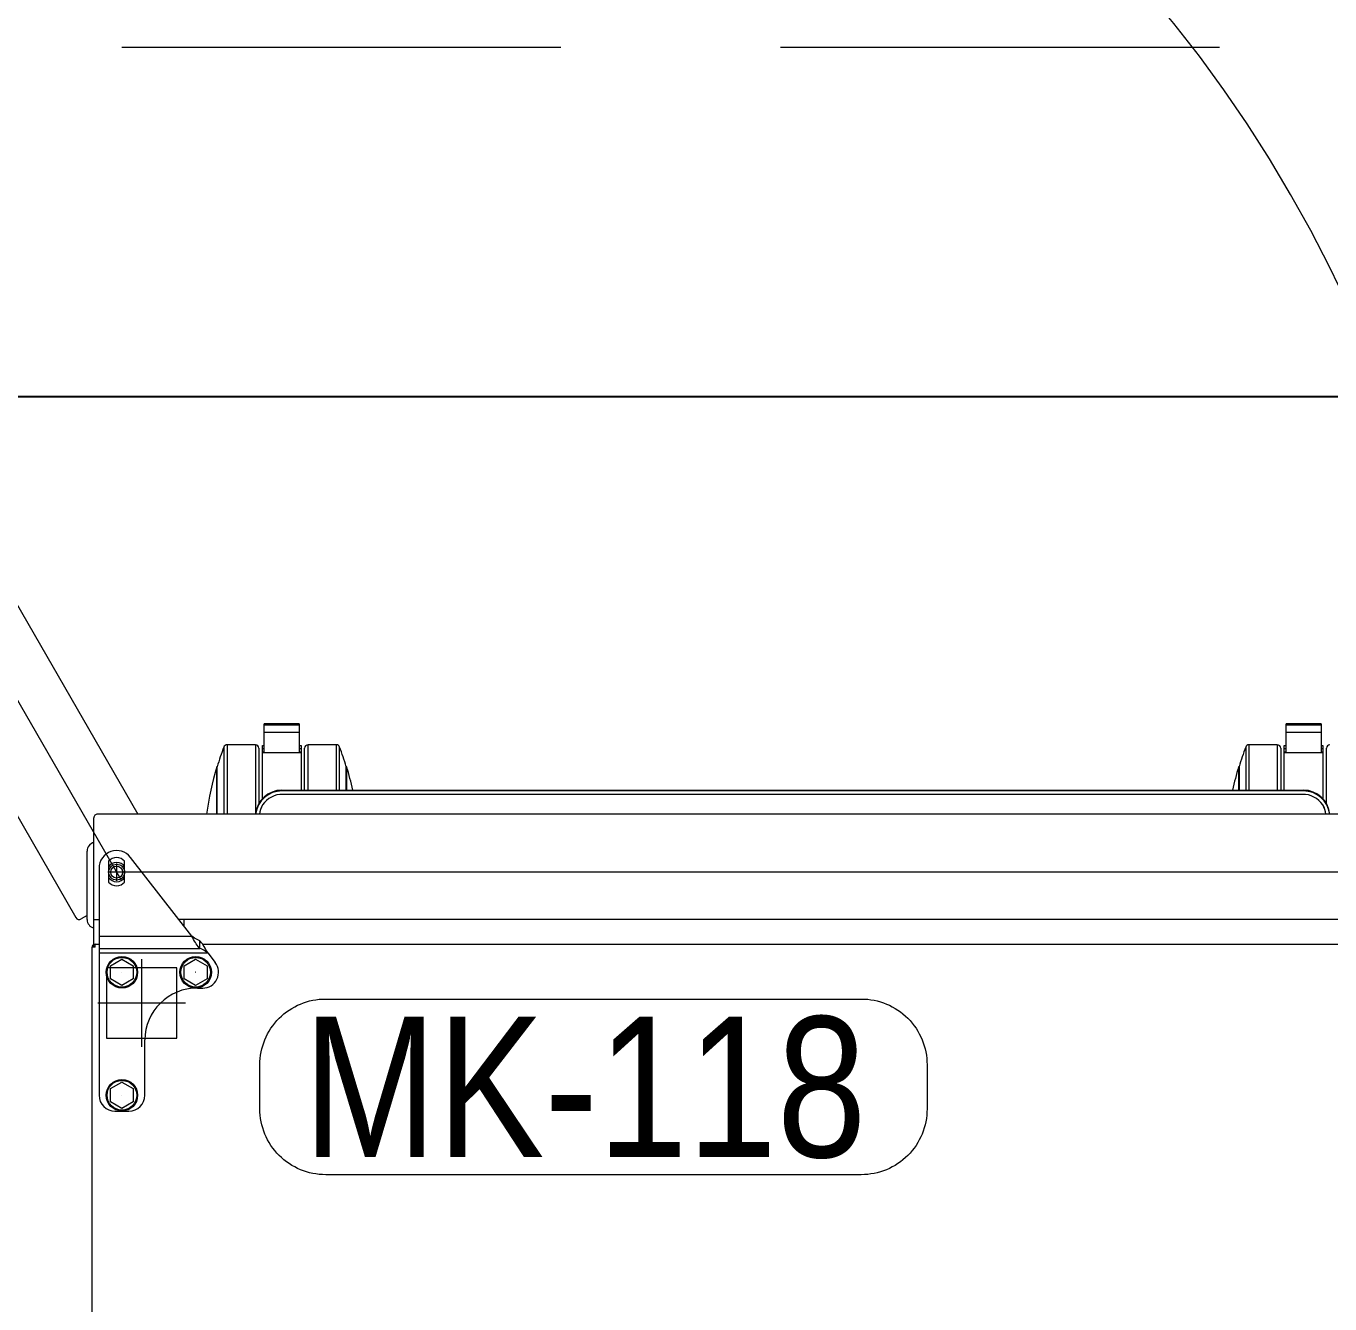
# Model space of a CAD drawing. Extents: x -5598 to 26293, y -3808 to 13850.
# Drawn here: x -863 to -788.7, y 2288.5 to 2361.2 of the extents above; entities that cross this region are included whole.
import ezdxf
from ezdxf.enums import TextEntityAlignment as Align

# ---------------------------------------------------------------- set-up
doc = ezdxf.new("R2010")
doc.units = 0
doc.header["$LTSCALE"] = 100
doc.header["$MEASUREMENT"] = 0
for name, pattern in [('CENTER', [2, 1.25, -0.25, 0.25, -0.25]), ('DASHED', [0.75, 0.5, -0.25]), ('HIDDEN', [0.375, 0.25, -0.125])]:
    doc.linetypes.add(name, pattern=pattern)
for name, color, linetype, lineweight in [('AD', 5, 'Continuous', 9), ('AK', 7, 'Continuous', 15), ('AP', 6, 'Continuous', 15)]:
    doc.layers.add(name, color=color, linetype=linetype, lineweight=lineweight)
doc.layers.add('MAKPA GAZ', color=7, linetype='Continuous', lineweight=30, true_color=0x046a38)
doc.layers.add('MAKPA GIDER OLC', color=7, linetype='Continuous', lineweight=30, true_color=0xcf6a1e)
doc.layers.add('OLCU DIS', color=7, linetype='Continuous')
doc.styles.add('MAKPA TESISAT', font='arial.ttf', dxfattribs={"height": 10})
doc.styles.add('olcu', font='romans.shx', dxfattribs={"width": 0.5})
doc.styles.add('POZ TEXT', font='ARIALN.TTF', dxfattribs={"height": 8})
doc.dimstyles.new('1-200', dxfattribs={"dimtxt": 40, "dimasz": 2, "dimexe": 0, "dimexo": 0, "dimgap": 10, "dimtad": 1, "dimdec": 4, "dimrnd": 0.1, "dimzin": 9, "dimdsep": 46, "dimtxsty": 'olcu', "dimblk1": 'SOL', "dimblk2": 'SAG', "dimsah": 1, "dimcen": 0, "dimse1": 1, "dimse2": 1, "dimclre": 13, "dimadec": 0, "dimazin": 0, "dimtfac": 1, "dimtdec": 4, "dimtix": 1, "dimtmove": 2, "dimatfit": 2, "dimldrblk": 'SOL', "dimfxl": 0, "dimtolj": 1, "dimarcsym": 0})
doc.dimstyles.new('MAKPA TESISAT DIM', dxfattribs={"dimscale": 0.7, "dimtxt": 12, "dimasz": 6, "dimexe": 4, "dimexo": 0, "dimgap": 8, "dimtad": 2, "dimtih": 1, "dimtoh": 1, "dimdec": 0, "dimrnd": 5, "dimzin": 0, "dimdsep": 46, "dimtxsty": 'MAKPA TESISAT', "dimblk1": 'OBLIQUE', "dimblk2": 'OBLIQUE', "dimsah": 1, "dimcen": 0, "dimdle": 3, "dimclrd": 256, "dimclre": 256, "dimclrt": 256, "dimadec": 0, "dimazin": 0, "dimtfac": 1, "dimtdec": 0, "dimtix": 1, "dimtofl": 0, "dimtmove": 2, "dimatfit": 3, "dimldrblk": 'OBLIQUE', "dimfxl": 0, "dimtvp": 7, "dimtolj": 1, "dimtzin": 0, "dimarcsym": 0})

# ---------------------------------------------------------------- blocks, each defined once
blk = doc.blocks.new('SOL')
at = {"color": 0}
for p, q in [((0, 30), (0, -6.962)), ((7.582, 0), (-6.967, 0))]:
    blk.add_line(p, q, dxfattribs=at)
blk.add_circle((0, 0), 3, dxfattribs=at)
blk = doc.blocks.new('SAG')
at = {"color": 0}
for p, q in [((0, -30), (0, 6.962)), ((7.582, 0), (-6.967, 0))]:
    blk.add_line(p, q, dxfattribs=at)
blk.add_circle((0, 0), 3, dxfattribs=at)
blk = doc.blocks.new('*D332')
at = {"layer": 'OLCU DIS', "color": 0, "lineweight": -2, "transparency": 16777216}
blk.add_line((21268, -935), (-2968, -935), dxfattribs=at)
at = {"layer": 'OLCU DIS', "color": 0, "lineweight": -2, "transparency": 16777216, "xscale": 2, "yscale": 2, "zscale": 2, "rotation": 180}
blk.add_blockref('SAG', (-2970, -935), dxfattribs=at)
at = {"layer": 'OLCU DIS', "color": 0, "lineweight": -2, "transparency": 16777216, "xscale": 2, "yscale": 2, "zscale": 2}
blk.add_blockref('SOL', (21270, -935), dxfattribs=at)
at = {"layer": 'OLCU DIS', "color": 0, "transparency": 16777216, "insert": (9295.638, -905), "char_height": 40, "attachment_point": 5, "style": 'olcu'}
blk.add_mtext('\\A1;24240', dxfattribs=at)
blk = doc.blocks.new('202')
at = {"layer": 'AD', "linetype": 'Continuous'}
for p, q in [((106.05, -88.225), (106.7, -87.849)), ((106.05, -88.975), (106.05, -88.225)), ((107.1, -87.7), (106.3, -87.7)), ((106.7, -87.849), (107.35, -88.225)), ((107.35, -88.225), (107.35, -88.975)), ((105.4, -88.6), (105.4, -91.75)), ((106.7, -89.351), (106.05, -88.975)), ((107.35, -88.975), (106.7, -89.351)), ((108, -101.525), (108, -88.6)), ((101.85, -95.225), (102.5, -94.849)), ((102.4, -94.7), (102.1, -94.7)), ((102.5, -94.849), (103.15, -95.225)), ((106.05, -95.225), (106.7, -94.849)), ((106.7, -94.849), (107.35, -95.225)), ((101.85, -95.975), (101.85, -95.225)), ((103.15, -95.225), (103.15, -95.975)), ((106.05, -95.975), (106.05, -95.225)), ((107.35, -95.225), (107.35, -95.975)), ((101.816, -96.7), (101.39, -96.153)), ((102.5, -96.351), (101.85, -95.975)), ((103.15, -95.975), (102.5, -96.351)), ((106.7, -96.351), (106.05, -95.975)), ((107.35, -95.975), (106.7, -96.351)), ((101.816, -96.7), (101.891, -96.752)), ((101.816, -96.7), (101.866, -96.793)), ((108, -96.7), (101.816, -96.7)), ((101.866, -96.793), (101.916, -96.885)), ((101.891, -96.752), (101.966, -96.803)), ((101.916, -96.885), (101.966, -96.974)), ((101.966, -96.803), (102.041, -96.85)), ((101.966, -96.974), (102.016, -97.059)), ((102.016, -97.059), (102.066, -97.14)), ((102.041, -96.85), (102.116, -96.893)), ((102.066, -97.14), (102.116, -97.214)), ((102.116, -96.893), (102.19, -96.93)), ((102.116, -97.214), (102.165, -97.282)), ((102.19, -96.93), (102.265, -96.96)), ((102.265, -96.96), (102.315, -97.011)), ((102.265, -96.96), (102.265, -97.393)), ((108, -96.96), (102.265, -96.96)), ((102.315, -97.011), (102.365, -97.071)), ((102.365, -97.071), (102.415, -97.138)), ((102.415, -97.138), (102.465, -97.213)), ((102.465, -97.213), (102.515, -97.294)), ((108.3, -97.181), (108.3, -104.384)), ((102.165, -97.282), (102.215, -97.342)), ((102.215, -97.342), (102.265, -97.393)), ((102.265, -97.393), (102.34, -97.423)), ((102.34, -97.423), (102.415, -97.46)), ((102.415, -97.46), (102.49, -97.503)), ((102.49, -97.503), (102.564, -97.55)), ((102.515, -97.294), (102.564, -97.379)), ((102.564, -97.379), (102.614, -97.468)), ((102.564, -97.55), (102.639, -97.601)), ((102.614, -97.468), (102.664, -97.56)), ((102.639, -97.601), (102.714, -97.653)), ((102.664, -97.56), (102.714, -97.653)), ((102.714, -97.653), (106.211, -102.14)), ((108, -97.653), (102.714, -97.653)), ((30.275, -98.6), (103.452, -98.6)), ((103.175, -98.6), (103.175, -98.244)), ((108.3, -98.6), (108, -98.6)), ((108.68, -98.6), (108.68, -102.5)), ((108.68, -98.829), (109.021, -98.632)), ((148.2, -166.06), (109.316, -98.711)), ((106.545, -100.734), (106.545, -101.916)), ((107.455, -101.916), (107.455, -100.734)), ((30.316, -104.6), (108.084, -104.6)), ((99.1, -108.55), (99.1, -104.6)), ((100.712, -108.55), (100.712, -104.6)), ((100.899, -108.42), (100.899, -104.6)), ((101.273, -104.6), (101.273, -107.3)), ((101.303, -104.6), (101.303, -107.3)), ((143.024, -169.096), (105.788, -104.6)), ((108.09, -104.599), (108.084, -104.6)), ((38.1, -105.2), (38.1, -108.35)), ((38.315, -105.129), (38.224, -104.95)), ((38.326, -105.145), (38.315, -105.129)), ((98.674, -105.145), (98.685, -105.129)), ((98.685, -105.129), (98.776, -104.95)), ((98.9, -108.35), (98.9, -105.2)), ((38.3, -108.516), (38.3, -105.474)), ((97.587, -105.965), (39.413, -105.965)), ((39.425, -105.923), (97.575, -105.923)), ((39.461, -105.724), (97.539, -105.724)), ((40.5, -105.965), (40.5, -108.516)), ((40.7, -108.35), (40.7, -105.965)), ((40.9, -108.55), (40.9, -105.965)), ((95.8, -105.964), (41.2, -105.964)), ((42.512, -108.55), (42.512, -105.965)), ((42.699, -108.42), (42.699, -105.965)), ((43.073, -107.3), (43.073, -105.965)), ((43.103, -107.3), (43.103, -105.965)), ((93.897, -105.965), (93.897, -107.3)), ((93.927, -105.965), (93.927, -107.3)), ((94.301, -105.965), (94.301, -108.42)), ((94.488, -105.965), (94.488, -108.55)), ((96.1, -105.965), (96.1, -108.55)), ((96.3, -105.965), (96.3, -108.35)), ((96.5, -108.516), (96.5, -105.965)), ((98.7, -105.474), (98.7, -108.516)), ((43.073, -107.3), (43.103, -107.3)), ((93.897, -107.3), (93.927, -107.3)), ((101.273, -107.3), (101.303, -107.3)), ((38.3, -108.088), (40.5, -108.088)), ((38.3, -108.121), (38.4, -108.121)), ((38.3, -108.324), (38.4, -108.324)), ((38.4, -109.738), (38.4, -108.121)), ((40.4, -108.121), (40.4, -109.738)), ((40.4, -108.121), (40.5, -108.121)), ((40.4, -108.324), (40.5, -108.324)), ((96.5, -108.088), (98.7, -108.088)), ((96.5, -108.121), (96.6, -108.121)), ((96.5, -108.324), (96.6, -108.324)), ((96.6, -109.738), (96.6, -108.121)), ((98.6, -108.121), (98.6, -109.738)), ((98.6, -108.121), (98.7, -108.121)), ((98.6, -108.324), (98.7, -108.324)), ((38.4, -108.516), (38.3, -108.516)), ((40.5, -108.516), (40.4, -108.516)), ((40.9, -108.55), (42.512, -108.55)), ((94.488, -108.55), (96.1, -108.55)), ((96.6, -108.516), (96.5, -108.516)), ((98.7, -108.516), (98.6, -108.516)), ((99.1, -108.55), (100.712, -108.55)), ((38.4, -109.249), (40.4, -109.249)), ((38.4, -109.657), (40.4, -109.657)), ((38.4, -109.67), (40.4, -109.67)), ((38.4, -109.738), (40.4, -109.738)), ((96.6, -109.249), (98.6, -109.249)), ((96.6, -109.657), (98.6, -109.657)), ((96.6, -109.67), (98.6, -109.67)), ((96.6, -109.738), (98.6, -109.738))]:
    blk.add_line(p, q, dxfattribs=at)
at = {"layer": 'AD', "linetype": 'DASHED'}
for p, q in [((103.57, -91.85), (103.57, -95.85)), ((107.57, -91.85), (103.57, -91.85)), ((107.57, -95.85), (107.57, -91.85)), ((103.57, -95.85), (107.57, -95.85))]:
    blk.add_line(p, q, dxfattribs=at)
at = {"layer": 'AD', "linetype": 'CENTER'}
for p, q in [((105.57, -91.35), (105.57, -96.35)), ((103.07, -93.85), (108.07, -93.85)), ((145.45, -167.897), (106.752, -100.871)), ((107, -101.795), (107, -100.805)), ((30.1, -101.3), (107.495, -101.3))]:
    blk.add_line(p, q, dxfattribs=at)
at = {"layer": 'AD', "linetype": 'Continuous'}
for centre, radius in [((106.7, -88.6), 0.895), ((106.7, -88.6), 0.843), ((106.7, -88.6), 0.001), ((102.5, -95.6), 0.895), ((102.5, -95.6), 0.843), ((106.7, -95.6), 0.895), ((106.7, -95.6), 0.843), ((102.5, -95.6), 0.001), ((106.7, -95.6), 0.001), ((107, -101.3), 0.45), ((107, -101.3), 0.34)]:
    blk.add_circle(centre, radius, dxfattribs=at)
for centre, radius, start, end in [((106.3, -88.6), 0.9, 90, 180), ((107.1, -88.6), 0.9, 0, 90), ((102.425, -91.725), 2.975, 269.51853, 359.51853), ((102.1, -95.6), 0.9, 90, 217.93252), ((108.18, -98.6), 0.5, 0, 76.11346), ((109.129, -98.819), 0.216, 30, 120), ((107, -101.3), 0.55, 33.94353, 146.05561), ((107, -101.125), 0.6, 40.68251, 139.31749), ((107, -101.525), 1, 217.93252, 0), ((107, -101.3), 0.55, 213.94353, 326.05561), ((107, -101.525), 0.6, 220.68251, 319.31749), ((108.18, -102.5), 0.5, 283.88654, 0), ((39.409, -104.454), 1.51, 185.20743, 270.15949), ((39.422, -104.4), 1.522, 187.53346, 270.11412), ((39.526, -104.428), 1.399, 187.05062, 210.05737), ((97.578, -104.4), 1.522, 269.88588, 352.46654), ((97.591, -104.454), 1.51, 269.84051, 354.79257), ((97.474, -104.428), 1.399, 329.94263, 352.94938), ((84.471, -102.3), 17.559, 343.45555, 352.47324), ((108.084, -104.384), 0.216, 270, 0), ((39.422, -104.396), 1.329, 213.51047, 271.65015), ((97.578, -104.396), 1.329, 268.34985, 326.48953), ((26.271, -102.3), 17.559, 343.45555, 347.95233), ((110.729, -102.3), 17.559, 192.04767, 196.54445), ((26.241, -102.3), 17.559, 339.60266, 343.45555), ((110.759, -102.3), 17.559, 196.54445, 200.39734), ((84.441, -102.3), 17.559, 339.60266, 343.45555), ((37.9, -108.35), 0.2, 270, 0), ((40.9, -108.35), 0.2, 180, 270), ((96.1, -108.35), 0.2, 270, 0), ((99.1, -108.35), 0.2, 180, 270), ((42.512, -108.35), 0.2, 270, 339.60266), ((94.488, -108.35), 0.2, 200.39734, 270), ((100.712, -108.35), 0.2, 270, 339.60266)]:
    blk.add_arc(centre, radius, start, end, dxfattribs=at)
at = {"layer": 'AD', "linetype": 'CENTER'}
blk.add_arc((107, -101.3), 77.191, 186.97592, 300, dxfattribs=at)
at = {"layer": 'AK', "linetype": 'Continuous'}
for p, q in [((108.4, -5.18), (108.4, -97.02)), ((102.106, -97.2), (0.18, -97.2)), ((108.22, -97.2), (108, -97.2)), ((108.22, -97.02), (108.22, -97.2)), ((108.22, -97.02), (108.4, -97.02))]:
    blk.add_line(p, q, dxfattribs=at)
for centre, radius, start, end in [((108.22, -97.02), 0.18, 270, 0), ((108.12, -96.92), 0.18, 303.77596, 326.22404), ((108.22, -97.02), 0.1, 270, 0)]:
    blk.add_arc(centre, radius, start, end, dxfattribs=at)
blk = doc.blocks.new('POZ_X')
at = {"layer": 'AP'}
blk.add_lwpolyline([(12.75, 10), (-17.75, 10, 0.414214), (-21.5, 6.25), (-21.5, 3.75, 0.414214), (-17.75, 0), (12.75, 0, 0.414214), (16.5, 3.75), (16.5, 6.25, 0.414214)], format="xyb", close=True, dxfattribs=at)
at = {"layer": 'AP', "style": 'POZ TEXT'}
blk.add_attdef('POZ_NO', text='', height=8, dxfattribs=at).set_placement((-3, 5), align=Align.MIDDLE_CENTER)
at = {"layer": 'AP', "style": 'POZ TEXT', "flags": 1}
blk.add_attdef('URUN_ADI', text='', height=7, dxfattribs=at).set_placement((-3, -4.341), align=Align.MIDDLE_CENTER)
blk = doc.blocks.new('_OBLIQUE')
at = {"color": 0, "linetype": 'ByBlock', "lineweight": -2}
blk.add_line((-0.5, -0.5), (0.5, 0.5), dxfattribs=at)
blk = doc.blocks.new('*D886')
at = {"layer": 'MAKPA GIDER OLC', "lineweight": -2, "transparency": 16777216}
for p, q in [((-1184.885, 2337.405), (-1184.885, 2342.915)), ((-610, 2336.092), (-610, 2342.915)), ((-607.9, 2340.115), (-1186.985, 2340.115))]:
    blk.add_line(p, q, dxfattribs=at)
at = {"layer": 'MAKPA GIDER OLC', "lineweight": -2, "transparency": 16777216, "xscale": 4.199999999999998, "yscale": 4.199999999999998, "zscale": 4.199999999999998, "rotation": 180}
blk.add_blockref('_OBLIQUE', (-1184.885, 2340.115), dxfattribs=at)
at = {"layer": 'MAKPA GIDER OLC', "lineweight": -2, "transparency": 16777216, "xscale": 4.199999999999998, "yscale": 4.199999999999998, "zscale": 4.199999999999998}
blk.add_blockref('_OBLIQUE', (-610, 2340.115), dxfattribs=at)
at = {"layer": 'MAKPA GIDER OLC', "transparency": 16777216, "insert": (-897.443, 2350.8), "char_height": 10, "attachment_point": 5, "style": 'MAKPA TESISAT'}
blk.add_mtext('\\A1;575', dxfattribs=at)
blk = doc.blocks.new('*D919')
at = {"layer": 'MAKPA GAZ', "lineweight": -2, "transparency": 16777216}
for p, q in [((-902.638, 2200), (-902.638, 2392.036)), ((-762.532, 2199.332), (-762.532, 2392.036)), ((-760.432, 2389.236), (-904.738, 2389.236))]:
    blk.add_line(p, q, dxfattribs=at)
at = {"layer": 'MAKPA GAZ', "lineweight": -2, "transparency": 16777216, "xscale": 4.199999999999998, "yscale": 4.199999999999998, "zscale": 4.199999999999998, "rotation": 180}
blk.add_blockref('_OBLIQUE', (-902.638, 2389.236), dxfattribs=at)
at = {"layer": 'MAKPA GAZ', "lineweight": -2, "transparency": 16777216, "xscale": 4.199999999999998, "yscale": 4.199999999999998, "zscale": 4.199999999999998}
blk.add_blockref('_OBLIQUE', (-762.532, 2389.236), dxfattribs=at)
at = {"layer": 'MAKPA GAZ', "transparency": 16777216, "insert": (-832.585, 2399.942), "char_height": 10, "attachment_point": 5, "style": 'MAKPA TESISAT'}
blk.add_mtext('\\A1;140', dxfattribs=at)

msp = doc.modelspace()

# ---------------------------------------------------------------- linework, layer by layer
at = {"layer": 'AD', "linetype": 'HIDDEN'}
msp.add_lwpolyline([(-1170, 2360), (-1170, 2200), (-720, 2200), (-720, 2360)], close=True, dxfattribs=at)

# ---------------------------------------------------------------- block references
at = {"layer": 'AK', "rotation": 179.9999999999999}
msp.add_blockref('202', (-750.8, 2211.75589), dxfattribs=at)
at = {"layer": 'AP', "ltscale": 6}
ref = msp.add_blockref('POZ_X', (-828.1453, 2305.83411), dxfattribs=dict(at, xscale=-1, rotation=180))
ref.add_attrib('POZ_NO', 'MK-118', dxfattribs={"height": 8, "style": 'POZ TEXT'}).set_placement((-831.1453, 2300.83411), align=Align.MIDDLE_CENTER)

# ---------------------------------------------------------------- dimensions: what is measured, and where the dimension line sits
at = {"layer": 'MAKPA GAZ'}
dim = msp.add_linear_dim(base=(-902.63847, 2389.23589), p1=(-762.53172, 2199.33207), p2=(-902.63847, 2200), dimstyle='MAKPA TESISAT DIM', override={"dimfxl": 0}, dxfattribs=at)
dim.commit()
dim.dimension.update_dxf_attribs({"geometry": '*D919', "text_midpoint": (-832.5851, 2399.94162)})
at = {"layer": 'MAKPA GIDER OLC'}
dim = msp.add_linear_dim(base=(-1184.88537, 2340.11499), p1=(-610, 2336.09216), p2=(-1184.88537, 2337.40474), dimstyle='MAKPA TESISAT DIM', override={"dimfxl": 0}, dxfattribs=at)
dim.commit()
dim.dimension.update_dxf_attribs({"geometry": '*D886', "text_midpoint": (-897.44269, 2350.80025)})
at = {"layer": 'OLCU DIS', "color": 7}
dim = msp.add_linear_dim(base=(-2970, -935), p1=(21270, -635), p2=(-2970, 7535), dimstyle='1-200', dxfattribs=at)
dim.commit()
dim.dimension.update_dxf_attribs({"geometry": '*D332', "text_midpoint": (9295.63768, -905), "dimtype": 160})

doc.saveas('drawing.dxf')
